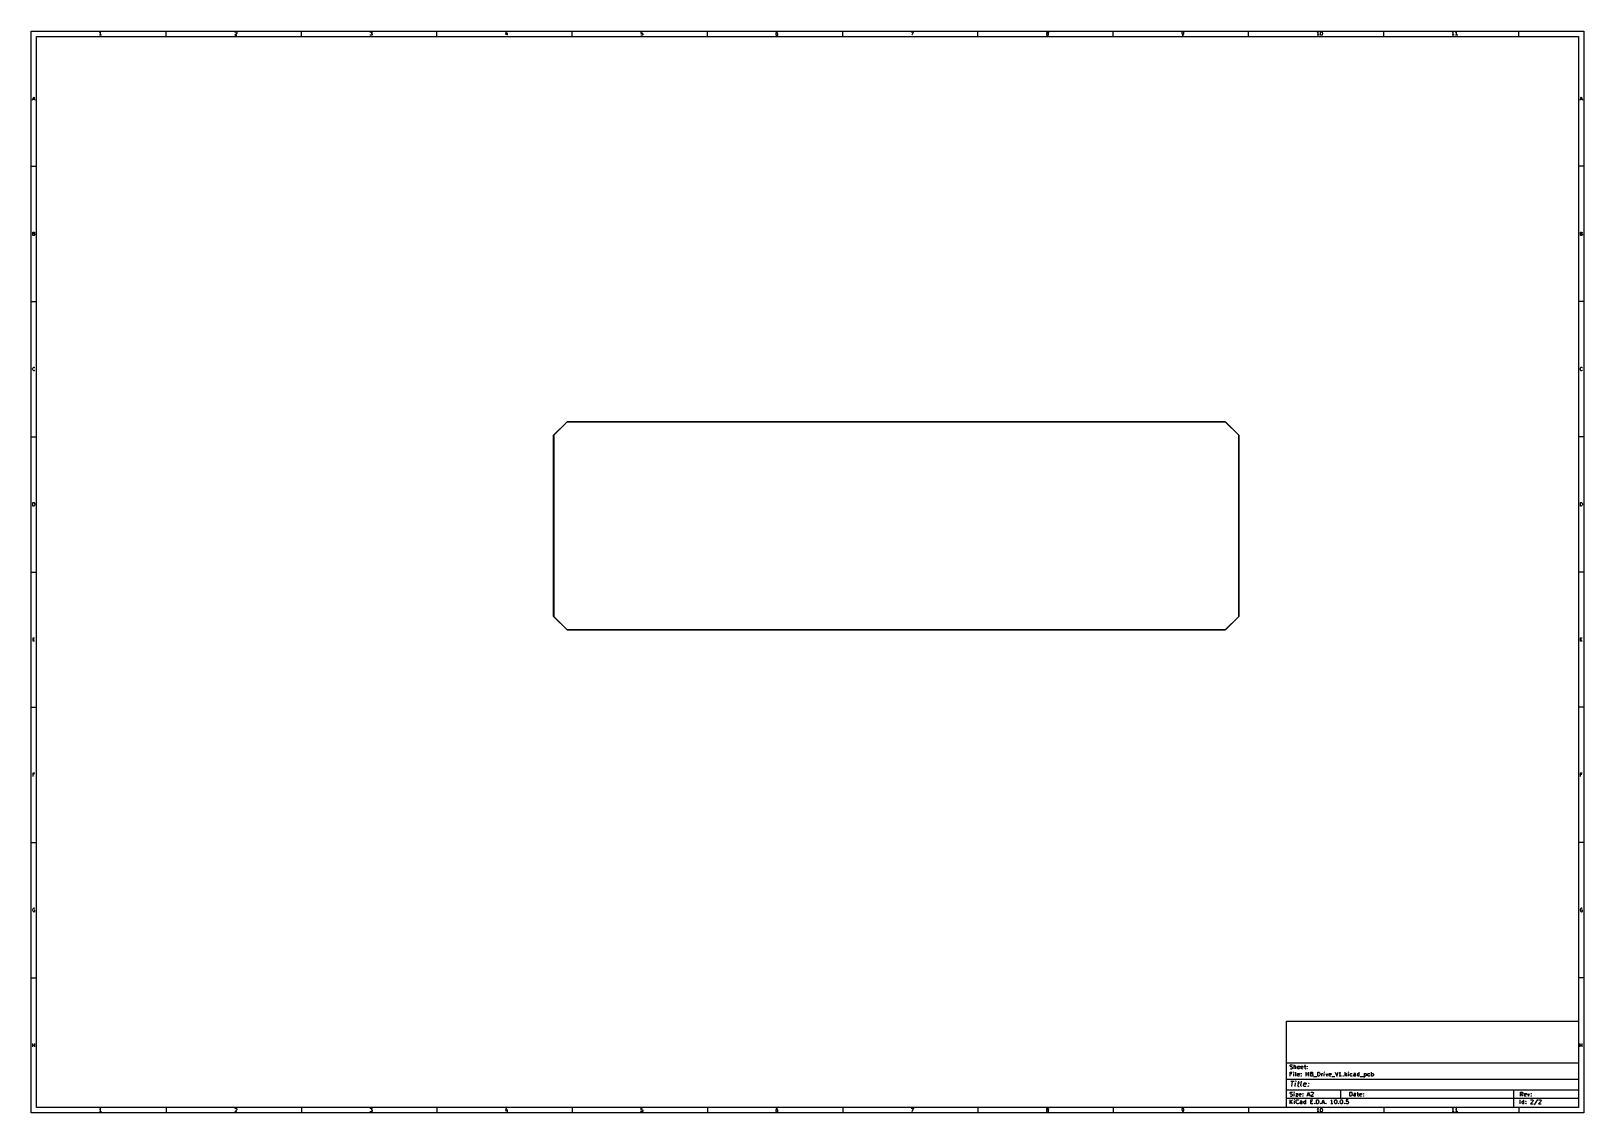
# Model space of a CAD drawing. Header units: inches. Extents: x 0.4 to 23, y -16.1 to -0.4.
import ezdxf

# ---------------------------------------------------------------- set-up
doc = ezdxf.new("R2010")
doc.units = ezdxf.units.IN
doc.header["$MEASUREMENT"] = 0
doc.layers.add('Edge.Cuts', color=254, linetype='CONTINUOUS', true_color=0xd0d2cd)

msp = doc.modelspace()

# ---------------------------------------------------------------- linework, layer by layer
at = {"layer": 'BLACK', "linetype": 'CONTINUOUS'}
for p, q in [((0.394, -0.394), (22.992, -0.394)), ((0.394, -16.141), (0.394, -0.394)), ((1.396, -0.417), (1.392, -0.42)), ((1.401, -0.413), (1.396, -0.417)), ((1.406, -0.405), (1.401, -0.413)), ((1.406, -0.456), (1.406, -0.405)), ((2.362, -0.472), (2.362, -0.394)), ((3.387, -0.427), (3.358, -0.456)), ((3.36, -0.41), (3.363, -0.408)), ((3.363, -0.408), (3.367, -0.405)), ((3.367, -0.405), (3.38, -0.405)), ((3.38, -0.405), (3.384, -0.408)), ((3.384, -0.408), (3.387, -0.41)), ((3.387, -0.41), (3.389, -0.415)), ((3.389, -0.42), (3.387, -0.427)), ((3.389, -0.415), (3.389, -0.42)), ((4.331, -0.472), (4.331, -0.394)), ((5.326, -0.405), (5.358, -0.405)), ((5.329, -0.454), (5.326, -0.452)), ((5.358, -0.405), (5.341, -0.425)), ((5.341, -0.425), (5.348, -0.425)), ((5.348, -0.425), (5.353, -0.427)), ((5.353, -0.427), (5.355, -0.43)), ((5.355, -0.452), (5.353, -0.454)), ((5.355, -0.43), (5.358, -0.435)), ((5.358, -0.447), (5.355, -0.452)), ((5.358, -0.435), (5.358, -0.447)), ((6.299, -0.472), (6.299, -0.394)), ((7.309, -0.403), (7.297, -0.439)), ((7.297, -0.439), (7.329, -0.439)), ((7.321, -0.422), (7.321, -0.456)), ((8.268, -0.472), (8.268, -0.394)), ((9.268, -0.405), (9.266, -0.43)), ((9.266, -0.43), (9.268, -0.427)), ((9.268, -0.454), (9.266, -0.452)), ((9.292, -0.405), (9.268, -0.405)), ((9.268, -0.427), (9.273, -0.425)), ((9.273, -0.425), (9.285, -0.425)), ((9.285, -0.425), (9.29, -0.427)), ((9.29, -0.427), (9.292, -0.43)), ((9.292, -0.452), (9.29, -0.454)), ((9.292, -0.43), (9.295, -0.435)), ((9.295, -0.447), (9.292, -0.452)), ((9.295, -0.435), (9.295, -0.447)), ((10.236, -0.472), (10.236, -0.394)), ((11.237, -0.417), (11.234, -0.427)), ((11.234, -0.427), (11.234, -0.447)), ((11.237, -0.43), (11.234, -0.435)), ((11.234, -0.447), (11.237, -0.452)), ((11.241, -0.41), (11.237, -0.417)), ((11.239, -0.427), (11.237, -0.43)), ((11.237, -0.452), (11.239, -0.454)), ((11.244, -0.425), (11.239, -0.427)), ((11.244, -0.408), (11.241, -0.41)), ((11.249, -0.405), (11.244, -0.408)), ((11.254, -0.425), (11.244, -0.425)), ((11.258, -0.405), (11.249, -0.405)), ((11.258, -0.427), (11.254, -0.425)), ((11.261, -0.43), (11.258, -0.427)), ((11.258, -0.454), (11.261, -0.452)), ((11.263, -0.435), (11.261, -0.43)), ((11.261, -0.452), (11.263, -0.447)), ((11.263, -0.447), (11.263, -0.435)), ((12.205, -0.472), (12.205, -0.394)), ((13.2, -0.405), (13.234, -0.405)), ((13.234, -0.405), (13.212, -0.456)), ((14.173, -0.472), (14.173, -0.394)), ((15.171, -0.415), (15.174, -0.41)), ((15.171, -0.417), (15.171, -0.415)), ((15.174, -0.422), (15.171, -0.417)), ((15.174, -0.432), (15.171, -0.437)), ((15.171, -0.437), (15.171, -0.447)), ((15.171, -0.447), (15.174, -0.452)), ((15.174, -0.41), (15.176, -0.408)), ((15.176, -0.425), (15.174, -0.422)), ((15.176, -0.43), (15.174, -0.432)), ((15.174, -0.452), (15.176, -0.454)), ((15.176, -0.408), (15.181, -0.405)), ((15.181, -0.427), (15.176, -0.425)), ((15.181, -0.427), (15.176, -0.43)), ((15.181, -0.405), (15.191, -0.405)), ((15.191, -0.427), (15.181, -0.427)), ((15.191, -0.405), (15.195, -0.408)), ((15.195, -0.425), (15.191, -0.427)), ((15.195, -0.43), (15.191, -0.427)), ((15.195, -0.408), (15.198, -0.41)), ((15.198, -0.422), (15.195, -0.425)), ((15.198, -0.432), (15.195, -0.43)), ((15.195, -0.454), (15.198, -0.452)), ((15.198, -0.41), (15.2, -0.415)), ((15.2, -0.417), (15.198, -0.422)), ((15.2, -0.437), (15.198, -0.432)), ((15.198, -0.452), (15.2, -0.447)), ((15.2, -0.415), (15.2, -0.417)), ((15.2, -0.447), (15.2, -0.437)), ((16.142, -0.472), (16.142, -0.394)), ((17.142, -0.41), (17.14, -0.415)), ((17.14, -0.415), (17.14, -0.427)), ((17.14, -0.427), (17.142, -0.432)), ((17.144, -0.408), (17.142, -0.41)), ((17.142, -0.432), (17.144, -0.435)), ((17.149, -0.405), (17.144, -0.408)), ((17.144, -0.435), (17.149, -0.437)), ((17.159, -0.405), (17.149, -0.405)), ((17.149, -0.437), (17.159, -0.437)), ((17.164, -0.408), (17.159, -0.405)), ((17.159, -0.437), (17.164, -0.435)), ((17.159, -0.454), (17.162, -0.452)), ((17.162, -0.452), (17.166, -0.444)), ((17.166, -0.41), (17.164, -0.408)), ((17.164, -0.435), (17.166, -0.432)), ((17.169, -0.415), (17.166, -0.41)), ((17.166, -0.432), (17.169, -0.427)), ((17.166, -0.444), (17.169, -0.435)), ((17.169, -0.435), (17.169, -0.415)), ((18.11, -0.472), (18.11, -0.394)), ((19.113, -0.417), (19.108, -0.42)), ((19.118, -0.413), (19.113, -0.417)), ((19.123, -0.405), (19.118, -0.413)), ((19.123, -0.456), (19.123, -0.405)), ((19.157, -0.425), (19.159, -0.415)), ((19.157, -0.437), (19.157, -0.425)), ((19.159, -0.447), (19.157, -0.437)), ((19.159, -0.415), (19.162, -0.41)), ((19.162, -0.452), (19.159, -0.447)), ((19.162, -0.41), (19.164, -0.408)), ((19.164, -0.454), (19.162, -0.452)), ((19.164, -0.408), (19.169, -0.405)), ((19.169, -0.405), (19.174, -0.405)), ((19.174, -0.405), (19.179, -0.408)), ((19.179, -0.408), (19.181, -0.41)), ((19.181, -0.452), (19.179, -0.454)), ((19.181, -0.41), (19.184, -0.415)), ((19.184, -0.447), (19.181, -0.452)), ((19.184, -0.415), (19.186, -0.425)), ((19.186, -0.437), (19.184, -0.447)), ((19.186, -0.425), (19.186, -0.437)), ((20.079, -0.472), (20.079, -0.394)), ((21.082, -0.417), (21.077, -0.42)), ((21.086, -0.413), (21.082, -0.417)), ((21.091, -0.405), (21.086, -0.413)), ((21.091, -0.456), (21.091, -0.405)), ((21.13, -0.417), (21.125, -0.42)), ((21.135, -0.413), (21.13, -0.417)), ((21.14, -0.405), (21.135, -0.413)), ((21.14, -0.456), (21.14, -0.405)), ((22.047, -0.472), (22.047, -0.394)), ((22.992, -0.394), (22.992, -16.141)), ((0.472, -0.472), (22.914, -0.472)), ((0.472, -16.063), (0.472, -0.472)), ((1.421, -0.456), (1.392, -0.456)), ((3.358, -0.456), (3.389, -0.456)), ((5.333, -0.456), (5.329, -0.454)), ((5.348, -0.456), (5.333, -0.456)), ((5.353, -0.454), (5.348, -0.456)), ((9.273, -0.456), (9.268, -0.454)), ((9.285, -0.456), (9.273, -0.456)), ((9.29, -0.454), (9.285, -0.456)), ((11.239, -0.454), (11.244, -0.456)), ((11.244, -0.456), (11.254, -0.456)), ((11.254, -0.456), (11.258, -0.454)), ((15.176, -0.454), (15.181, -0.456)), ((15.181, -0.456), (15.191, -0.456)), ((15.191, -0.456), (15.195, -0.454)), ((17.144, -0.456), (17.154, -0.456)), ((17.154, -0.456), (17.159, -0.454)), ((19.137, -0.456), (19.108, -0.456)), ((19.169, -0.456), (19.164, -0.454)), ((19.174, -0.456), (19.169, -0.456)), ((19.179, -0.454), (19.174, -0.456)), ((21.106, -0.456), (21.077, -0.456)), ((21.155, -0.456), (21.125, -0.456)), ((22.914, -0.472), (22.914, -16.063)), ((0.416, -1.401), (0.433, -1.35)), ((0.433, -1.35), (0.45, -1.401)), ((22.936, -1.401), (22.953, -1.35)), ((22.953, -1.35), (22.97, -1.401)), ((0.421, -1.387), (0.445, -1.387)), ((22.941, -1.387), (22.965, -1.387)), ((0.394, -2.362), (0.472, -2.362)), ((22.992, -2.362), (22.914, -2.362)), ((0.42, -3.37), (0.42, -3.319)), ((0.42, -3.319), (0.437, -3.319)), ((0.437, -3.343), (0.42, -3.343)), ((0.439, -3.37), (0.42, -3.37)), ((0.437, -3.319), (0.442, -3.321)), ((0.442, -3.341), (0.437, -3.343)), ((0.437, -3.343), (0.444, -3.345)), ((0.444, -3.367), (0.439, -3.37)), ((0.442, -3.321), (0.444, -3.324)), ((0.444, -3.338), (0.442, -3.341)), ((0.444, -3.324), (0.446, -3.328)), ((0.446, -3.333), (0.444, -3.338)), ((0.444, -3.345), (0.446, -3.348)), ((0.446, -3.365), (0.444, -3.367)), ((0.446, -3.328), (0.446, -3.333)), ((0.446, -3.348), (0.449, -3.353)), ((0.449, -3.36), (0.446, -3.365)), ((0.449, -3.353), (0.449, -3.36)), ((22.94, -3.37), (22.94, -3.319)), ((22.94, -3.319), (22.957, -3.319)), ((22.957, -3.343), (22.94, -3.343)), ((22.959, -3.37), (22.94, -3.37)), ((22.957, -3.319), (22.961, -3.321)), ((22.961, -3.341), (22.957, -3.343)), ((22.957, -3.343), (22.964, -3.345)), ((22.964, -3.367), (22.959, -3.37)), ((22.961, -3.321), (22.964, -3.324)), ((22.964, -3.338), (22.961, -3.341)), ((22.964, -3.324), (22.966, -3.328)), ((22.966, -3.333), (22.964, -3.338)), ((22.964, -3.345), (22.966, -3.348)), ((22.966, -3.365), (22.964, -3.367)), ((22.966, -3.328), (22.966, -3.333)), ((22.966, -3.348), (22.969, -3.353)), ((22.969, -3.36), (22.966, -3.365)), ((22.969, -3.353), (22.969, -3.36)), ((0.394, -4.331), (0.472, -4.331)), ((22.992, -4.331), (22.914, -4.331)), ((0.417, -5.309), (0.42, -5.299)), ((0.417, -5.316), (0.417, -5.309)), ((0.42, -5.326), (0.417, -5.316)), ((0.42, -5.299), (0.422, -5.294)), ((0.422, -5.331), (0.42, -5.326)), ((0.422, -5.294), (0.427, -5.29)), ((0.427, -5.336), (0.422, -5.331)), ((0.427, -5.29), (0.434, -5.287)), ((0.434, -5.338), (0.427, -5.336)), ((0.434, -5.287), (0.439, -5.287)), ((0.439, -5.338), (0.434, -5.338)), ((0.439, -5.287), (0.446, -5.29)), ((0.446, -5.336), (0.439, -5.338)), ((0.446, -5.29), (0.449, -5.292)), ((0.449, -5.333), (0.446, -5.336)), ((22.937, -5.309), (22.94, -5.299)), ((22.937, -5.316), (22.937, -5.309)), ((22.94, -5.326), (22.937, -5.316)), ((22.94, -5.299), (22.942, -5.294)), ((22.942, -5.331), (22.94, -5.326)), ((22.942, -5.294), (22.947, -5.29)), ((22.947, -5.336), (22.942, -5.331)), ((22.947, -5.29), (22.954, -5.287)), ((22.954, -5.338), (22.947, -5.336)), ((22.954, -5.287), (22.959, -5.287)), ((22.959, -5.338), (22.954, -5.338)), ((22.959, -5.287), (22.966, -5.29)), ((22.966, -5.336), (22.959, -5.338)), ((22.966, -5.29), (22.969, -5.292)), ((22.969, -5.333), (22.966, -5.336)), ((0.394, -6.299), (0.472, -6.299)), ((22.992, -6.299), (22.914, -6.299)), ((0.42, -7.307), (0.42, -7.256)), ((0.42, -7.256), (0.432, -7.256)), ((0.432, -7.307), (0.42, -7.307)), ((0.432, -7.256), (0.439, -7.258)), ((0.439, -7.304), (0.432, -7.307)), ((0.439, -7.258), (0.444, -7.263)), ((0.444, -7.3), (0.439, -7.304)), ((0.444, -7.263), (0.446, -7.268)), ((0.446, -7.295), (0.444, -7.3)), ((0.446, -7.268), (0.449, -7.278)), ((0.449, -7.285), (0.446, -7.295)), ((0.449, -7.278), (0.449, -7.285)), ((22.94, -7.307), (22.94, -7.256)), ((22.94, -7.256), (22.952, -7.256)), ((22.952, -7.307), (22.94, -7.307)), ((22.952, -7.256), (22.959, -7.258)), ((22.959, -7.304), (22.952, -7.307)), ((22.959, -7.258), (22.964, -7.263)), ((22.964, -7.3), (22.959, -7.304)), ((22.964, -7.263), (22.966, -7.268)), ((22.966, -7.295), (22.964, -7.3)), ((22.966, -7.268), (22.969, -7.278)), ((22.969, -7.285), (22.966, -7.295)), ((22.969, -7.278), (22.969, -7.285)), ((0.394, -8.268), (0.472, -8.268)), ((22.992, -8.268), (22.914, -8.268)), ((0.422, -9.275), (0.422, -9.224)), ((0.422, -9.224), (0.446, -9.224)), ((0.422, -9.249), (0.439, -9.249)), ((22.942, -9.275), (22.942, -9.224)), ((22.942, -9.224), (22.966, -9.224)), ((22.942, -9.249), (22.959, -9.249)), ((0.446, -9.275), (0.422, -9.275)), ((22.966, -9.275), (22.942, -9.275)), ((0.394, -10.236), (0.472, -10.236)), ((22.992, -10.236), (22.914, -10.236)), ((0.423, -11.244), (0.423, -11.193)), ((0.423, -11.193), (0.448, -11.193)), ((0.44, -11.217), (0.423, -11.217)), ((22.943, -11.244), (22.943, -11.193)), ((22.943, -11.193), (22.968, -11.193)), ((22.96, -11.217), (22.943, -11.217)), ((0.394, -12.205), (0.472, -12.205)), ((22.992, -12.205), (22.914, -12.205)), ((0.42, -13.173), (0.417, -13.183)), ((0.417, -13.183), (0.417, -13.19)), ((0.417, -13.19), (0.42, -13.2)), ((0.422, -13.168), (0.42, -13.173)), ((0.42, -13.2), (0.422, -13.205)), ((0.427, -13.164), (0.422, -13.168)), ((0.422, -13.205), (0.427, -13.21)), ((0.434, -13.161), (0.427, -13.164)), ((0.427, -13.21), (0.434, -13.212)), ((0.442, -13.161), (0.434, -13.161)), ((0.434, -13.212), (0.439, -13.212)), ((0.449, -13.19), (0.439, -13.19)), ((0.439, -13.212), (0.446, -13.21)), ((0.446, -13.164), (0.442, -13.161)), ((0.446, -13.21), (0.449, -13.207)), ((0.449, -13.207), (0.449, -13.19)), ((22.94, -13.173), (22.937, -13.183)), ((22.937, -13.183), (22.937, -13.19)), ((22.937, -13.19), (22.94, -13.2)), ((22.942, -13.168), (22.94, -13.173)), ((22.94, -13.2), (22.942, -13.205)), ((22.947, -13.164), (22.942, -13.168)), ((22.942, -13.205), (22.947, -13.21)), ((22.954, -13.161), (22.947, -13.164)), ((22.947, -13.21), (22.954, -13.212)), ((22.961, -13.161), (22.954, -13.161)), ((22.954, -13.212), (22.959, -13.212)), ((22.969, -13.19), (22.959, -13.19)), ((22.959, -13.212), (22.966, -13.21)), ((22.966, -13.164), (22.961, -13.161)), ((22.966, -13.21), (22.969, -13.207)), ((22.969, -13.207), (22.969, -13.19)), ((0.394, -14.173), (0.472, -14.173)), ((22.992, -14.173), (22.914, -14.173)), ((18.662, -14.803), (22.914, -14.803)), ((18.662, -16.063), (18.662, -14.803)), ((22.914, -14.803), (22.914, -16.063)), ((0.418, -15.181), (0.418, -15.13)), ((0.448, -15.181), (0.448, -15.13)), ((22.938, -15.181), (22.938, -15.13)), ((22.968, -15.181), (22.968, -15.13)), ((0.418, -15.154), (0.448, -15.154)), ((22.938, -15.154), (22.968, -15.154)), ((18.662, -15.413), (22.914, -15.413)), ((18.716, -15.451), (18.719, -15.446)), ((18.716, -15.457), (18.716, -15.451)), ((18.719, -15.462), (18.716, -15.457)), ((18.716, -15.496), (18.725, -15.499)), ((18.719, -15.446), (18.722, -15.443)), ((18.722, -15.465), (18.719, -15.462)), ((18.719, -15.605), (18.719, -15.546)), ((18.719, -15.546), (18.747, -15.546)), ((18.739, -15.574), (18.719, -15.574)), ((18.722, -15.443), (18.727, -15.44)), ((18.727, -15.468), (18.722, -15.465)), ((18.725, -15.499), (18.739, -15.499)), ((18.727, -15.44), (18.741, -15.44)), ((18.739, -15.471), (18.727, -15.468)), ((18.744, -15.474), (18.739, -15.471)), ((18.739, -15.499), (18.744, -15.496)), ((18.741, -15.44), (18.75, -15.443)), ((18.747, -15.477), (18.744, -15.474)), ((18.744, -15.496), (18.747, -15.493)), ((18.75, -15.482), (18.747, -15.477)), ((18.747, -15.493), (18.75, -15.488)), ((18.75, -15.488), (18.75, -15.482)), ((18.77, -15.546), (18.767, -15.549)), ((18.767, -15.549), (18.77, -15.552)), ((18.772, -15.549), (18.77, -15.546)), ((18.77, -15.546), (18.77, -15.552)), ((18.77, -15.552), (18.772, -15.549)), ((18.77, -15.605), (18.77, -15.566)), ((18.775, -15.499), (18.775, -15.44)), ((18.778, -15.462), (18.775, -15.465)), ((18.784, -15.46), (18.778, -15.462)), ((18.792, -15.46), (18.784, -15.46)), ((18.798, -15.462), (18.792, -15.46)), ((18.8, -15.468), (18.798, -15.462)), ((18.798, -15.597), (18.798, -15.546)), ((18.8, -15.499), (18.8, -15.468)), ((18.826, -15.468), (18.829, -15.462)), ((18.826, -15.491), (18.826, -15.468)), ((18.854, -15.474), (18.826, -15.479)), ((18.829, -15.496), (18.826, -15.491)), ((18.826, -15.574), (18.829, -15.569)), ((18.826, -15.597), (18.826, -15.574)), ((18.854, -15.58), (18.826, -15.586)), ((18.829, -15.462), (18.834, -15.46)), ((18.834, -15.499), (18.829, -15.496)), ((18.829, -15.569), (18.834, -15.566)), ((18.834, -15.46), (18.845, -15.46)), ((18.845, -15.499), (18.834, -15.499)), ((18.834, -15.566), (18.845, -15.566)), ((18.845, -15.46), (18.851, -15.462)), ((18.851, -15.496), (18.845, -15.499)), ((18.845, -15.566), (18.851, -15.569)), ((18.851, -15.462), (18.854, -15.468)), ((18.851, -15.569), (18.854, -15.574)), ((18.854, -15.468), (18.854, -15.474)), ((18.854, -15.574), (18.854, -15.58)), ((18.876, -15.468), (18.879, -15.462)), ((18.876, -15.491), (18.876, -15.468)), ((18.905, -15.474), (18.876, -15.479)), ((18.879, -15.496), (18.876, -15.491)), ((18.876, -15.572), (18.879, -15.569)), ((18.879, -15.574), (18.876, -15.572)), ((18.879, -15.462), (18.885, -15.46)), ((18.885, -15.499), (18.879, -15.496)), ((18.879, -15.569), (18.882, -15.572)), ((18.879, -15.569), (18.879, -15.574)), ((18.882, -15.572), (18.879, -15.574)), ((18.885, -15.46), (18.896, -15.46)), ((18.896, -15.499), (18.885, -15.499)), ((18.896, -15.46), (18.902, -15.462)), ((18.902, -15.496), (18.896, -15.499)), ((18.902, -15.462), (18.905, -15.468)), ((18.905, -15.468), (18.905, -15.474)), ((18.921, -15.46), (18.944, -15.46)), ((18.93, -15.44), (18.93, -15.491)), ((18.93, -15.491), (18.933, -15.496)), ((18.933, -15.496), (18.938, -15.499)), ((18.938, -15.499), (18.944, -15.499)), ((18.952, -15.605), (18.952, -15.546)), ((18.952, -15.574), (18.986, -15.574)), ((18.961, -15.465), (18.964, -15.462)), ((18.964, -15.468), (18.961, -15.465)), ((18.961, -15.496), (18.964, -15.493)), ((18.964, -15.499), (18.961, -15.496)), ((18.964, -15.462), (18.966, -15.465)), ((18.964, -15.462), (18.964, -15.468)), ((18.966, -15.465), (18.964, -15.468)), ((18.964, -15.493), (18.966, -15.496)), ((18.964, -15.493), (18.964, -15.499)), ((18.966, -15.496), (18.964, -15.499)), ((18.986, -15.605), (18.986, -15.546)), ((19.014, -15.605), (19.014, -15.546)), ((19.014, -15.546), (19.034, -15.546)), ((19.034, -15.574), (19.014, -15.574)), ((19.034, -15.546), (19.039, -15.549)), ((19.039, -15.572), (19.034, -15.574)), ((19.034, -15.574), (19.042, -15.577)), ((19.039, -15.549), (19.042, -15.552)), ((19.042, -15.569), (19.039, -15.572)), ((19.042, -15.552), (19.045, -15.558)), ((19.045, -15.563), (19.042, -15.569)), ((19.042, -15.577), (19.045, -15.58)), ((19.045, -15.558), (19.045, -15.563)), ((19.045, -15.58), (19.048, -15.586)), ((19.048, -15.586), (19.048, -15.594)), ((19.118, -15.605), (19.118, -15.546)), ((19.118, -15.546), (19.132, -15.546)), ((19.132, -15.546), (19.141, -15.549)), ((19.141, -15.549), (19.146, -15.555)), ((19.146, -15.555), (19.149, -15.56)), ((19.149, -15.591), (19.146, -15.597)), ((19.149, -15.56), (19.152, -15.572)), ((19.152, -15.58), (19.149, -15.591)), ((19.152, -15.572), (19.152, -15.58)), ((19.177, -15.605), (19.177, -15.566)), ((19.177, -15.577), (19.18, -15.572)), ((19.18, -15.572), (19.183, -15.569)), ((19.183, -15.569), (19.189, -15.566)), ((19.189, -15.566), (19.194, -15.566)), ((19.214, -15.546), (19.211, -15.549)), ((19.211, -15.549), (19.214, -15.552)), ((19.217, -15.549), (19.214, -15.546)), ((19.214, -15.546), (19.214, -15.552)), ((19.214, -15.552), (19.217, -15.549)), ((19.214, -15.605), (19.214, -15.566)), ((19.236, -15.566), (19.25, -15.605)), ((19.25, -15.605), (19.264, -15.566)), ((19.284, -15.574), (19.287, -15.569)), ((19.284, -15.597), (19.284, -15.574)), ((19.312, -15.58), (19.284, -15.586)), ((19.287, -15.569), (19.293, -15.566)), ((19.293, -15.566), (19.304, -15.566)), ((19.304, -15.566), (19.309, -15.569)), ((19.309, -15.569), (19.312, -15.574)), ((19.312, -15.574), (19.312, -15.58)), ((19.374, -15.546), (19.394, -15.605)), ((19.394, -15.605), (19.414, -15.546)), ((19.436, -15.56), (19.43, -15.563)), ((19.442, -15.555), (19.436, -15.56)), ((19.447, -15.546), (19.442, -15.555)), ((19.447, -15.605), (19.447, -15.546)), ((19.518, -15.605), (19.518, -15.546)), ((19.54, -15.566), (19.518, -15.588)), ((19.523, -15.583), (19.54, -15.605)), ((19.565, -15.546), (19.563, -15.549)), ((19.563, -15.549), (19.565, -15.552)), ((19.568, -15.549), (19.565, -15.546)), ((19.565, -15.546), (19.565, -15.552)), ((19.565, -15.552), (19.568, -15.549)), ((19.565, -15.605), (19.565, -15.566)), ((19.591, -15.577), (19.593, -15.572)), ((19.591, -15.594), (19.591, -15.577)), ((19.593, -15.572), (19.596, -15.569)), ((19.596, -15.569), (19.602, -15.566)), ((19.602, -15.566), (19.613, -15.566)), ((19.613, -15.566), (19.619, -15.569)), ((19.641, -15.591), (19.644, -15.586)), ((19.641, -15.597), (19.641, -15.591)), ((19.65, -15.566), (19.644, -15.569)), ((19.644, -15.586), (19.65, -15.583)), ((19.661, -15.566), (19.65, -15.566)), ((19.65, -15.583), (19.664, -15.583)), ((19.667, -15.569), (19.661, -15.566)), ((19.664, -15.583), (19.669, -15.58)), ((19.669, -15.574), (19.667, -15.569)), ((19.669, -15.605), (19.669, -15.574)), ((19.695, -15.577), (19.698, -15.572)), ((19.695, -15.594), (19.695, -15.577)), ((19.698, -15.572), (19.7, -15.569)), ((19.7, -15.569), (19.706, -15.566)), ((19.706, -15.566), (19.717, -15.566)), ((19.717, -15.566), (19.723, -15.569)), ((19.723, -15.605), (19.723, -15.546)), ((19.796, -15.566), (19.796, -15.625)), ((19.796, -15.569), (19.802, -15.566)), ((19.802, -15.566), (19.813, -15.566)), ((19.813, -15.566), (19.818, -15.569)), ((19.818, -15.569), (19.821, -15.572)), ((19.821, -15.572), (19.824, -15.577)), ((19.824, -15.577), (19.824, -15.594)), ((19.847, -15.577), (19.849, -15.572)), ((19.847, -15.594), (19.847, -15.577)), ((19.849, -15.572), (19.852, -15.569)), ((19.852, -15.569), (19.858, -15.566)), ((19.858, -15.566), (19.869, -15.566)), ((19.869, -15.566), (19.875, -15.569)), ((19.9, -15.605), (19.9, -15.546)), ((19.9, -15.569), (19.906, -15.566)), ((19.906, -15.566), (19.917, -15.566)), ((19.917, -15.566), (19.923, -15.569)), ((19.923, -15.569), (19.925, -15.572)), ((19.925, -15.572), (19.928, -15.577)), ((19.928, -15.577), (19.928, -15.594)), ((18.662, -15.649), (22.914, -15.649)), ((18.662, -15.807), (22.914, -15.807)), ((18.728, -15.677), (18.773, -15.677)), ((18.741, -15.756), (18.751, -15.677)), ((18.79, -15.756), (18.796, -15.703)), ((18.799, -15.677), (18.795, -15.681)), ((18.795, -15.681), (18.798, -15.684)), ((18.8, -15.603), (18.798, -15.597)), ((18.799, -15.677), (18.798, -15.684)), ((18.798, -15.684), (18.803, -15.681)), ((18.803, -15.681), (18.799, -15.677)), ((18.806, -15.605), (18.8, -15.603)), ((18.822, -15.703), (18.852, -15.703)), ((18.829, -15.603), (18.826, -15.597)), ((18.837, -15.677), (18.828, -15.744)), ((18.828, -15.744), (18.831, -15.752)), ((18.834, -15.605), (18.829, -15.603)), ((18.831, -15.752), (18.838, -15.756)), ((18.845, -15.605), (18.834, -15.605)), ((18.838, -15.756), (18.846, -15.756)), ((18.851, -15.603), (18.845, -15.605)), ((18.873, -15.744), (18.882, -15.677)), ((18.876, -15.752), (18.873, -15.744)), ((18.876, -15.603), (18.879, -15.6)), ((18.879, -15.605), (18.876, -15.603)), ((18.883, -15.756), (18.876, -15.752)), ((18.879, -15.6), (18.882, -15.603)), ((18.879, -15.6), (18.879, -15.605)), ((18.882, -15.603), (18.879, -15.605)), ((18.911, -15.744), (18.915, -15.714)), ((18.914, -15.752), (18.911, -15.744)), ((18.951, -15.722), (18.913, -15.729)), ((18.921, -15.756), (18.914, -15.752)), ((18.915, -15.714), (18.919, -15.707)), ((18.919, -15.707), (18.927, -15.703)), ((18.936, -15.756), (18.921, -15.756)), ((18.927, -15.703), (18.942, -15.703)), ((18.944, -15.752), (18.936, -15.756)), ((18.942, -15.703), (18.949, -15.707)), ((18.949, -15.707), (18.952, -15.714)), ((18.952, -15.714), (18.951, -15.722)), ((18.978, -15.752), (18.982, -15.748)), ((18.981, -15.756), (18.978, -15.752)), ((18.982, -15.748), (18.981, -15.756)), ((18.985, -15.752), (18.981, -15.756)), ((18.982, -15.748), (18.985, -15.752)), ((18.983, -15.711), (18.987, -15.707)), ((18.986, -15.714), (18.983, -15.711)), ((18.987, -15.707), (18.986, -15.714)), ((18.99, -15.711), (18.986, -15.714)), ((18.987, -15.707), (18.99, -15.711)), ((19.037, -15.605), (19.014, -15.605)), ((19.042, -15.603), (19.037, -15.605)), ((19.045, -15.6), (19.042, -15.603)), ((19.048, -15.594), (19.045, -15.6)), ((19.059, -15.611), (19.104, -15.611)), ((19.132, -15.605), (19.118, -15.605)), ((19.141, -15.603), (19.132, -15.605)), ((19.146, -15.597), (19.141, -15.603)), ((19.287, -15.603), (19.284, -15.597)), ((19.293, -15.605), (19.287, -15.603)), ((19.304, -15.605), (19.293, -15.605)), ((19.309, -15.603), (19.304, -15.605)), ((19.324, -15.611), (19.369, -15.611)), ((19.464, -15.605), (19.43, -15.605)), ((19.449, -15.807), (19.449, -15.925)), ((19.487, -15.603), (19.489, -15.6)), ((19.489, -15.605), (19.487, -15.603)), ((19.489, -15.6), (19.492, -15.603)), ((19.489, -15.6), (19.489, -15.605)), ((19.492, -15.603), (19.489, -15.605)), ((19.593, -15.6), (19.591, -15.594)), ((19.596, -15.603), (19.593, -15.6)), ((19.602, -15.605), (19.596, -15.603)), ((19.613, -15.605), (19.602, -15.605)), ((19.619, -15.603), (19.613, -15.605)), ((19.644, -15.603), (19.641, -15.597)), ((19.65, -15.605), (19.644, -15.603)), ((19.664, -15.605), (19.65, -15.605)), ((19.669, -15.603), (19.664, -15.605)), ((19.698, -15.6), (19.695, -15.594)), ((19.7, -15.603), (19.698, -15.6)), ((19.706, -15.605), (19.7, -15.603)), ((19.717, -15.605), (19.706, -15.605)), ((19.723, -15.603), (19.717, -15.605)), ((19.737, -15.611), (19.782, -15.611)), ((19.802, -15.605), (19.796, -15.603)), ((19.813, -15.605), (19.802, -15.605)), ((19.818, -15.603), (19.813, -15.605)), ((19.821, -15.6), (19.818, -15.603)), ((19.824, -15.594), (19.821, -15.6)), ((19.849, -15.6), (19.847, -15.594)), ((19.852, -15.603), (19.849, -15.6)), ((19.858, -15.605), (19.852, -15.603)), ((19.869, -15.605), (19.858, -15.605)), ((19.875, -15.603), (19.869, -15.605)), ((19.906, -15.605), (19.9, -15.603)), ((19.917, -15.605), (19.906, -15.605)), ((19.923, -15.603), (19.917, -15.605)), ((19.925, -15.6), (19.923, -15.603)), ((19.928, -15.594), (19.925, -15.6)), ((21.969, -15.807), (21.969, -16.063)), ((18.662, -15.925), (22.914, -15.925)), ((18.716, -15.849), (18.719, -15.843)), ((18.716, -15.854), (18.716, -15.849)), ((18.719, -15.86), (18.716, -15.854)), ((18.716, -15.894), (18.725, -15.897)), ((18.719, -15.843), (18.722, -15.84)), ((18.722, -15.863), (18.719, -15.86)), ((18.719, -16.007), (18.719, -15.948)), ((18.753, -15.948), (18.719, -15.982)), ((18.722, -15.84), (18.727, -15.838)), ((18.727, -15.866), (18.722, -15.863)), ((18.725, -15.897), (18.739, -15.897)), ((18.727, -15.838), (18.741, -15.838)), ((18.739, -15.869), (18.727, -15.866)), ((18.753, -16.007), (18.727, -15.973)), ((18.744, -15.871), (18.739, -15.869)), ((18.739, -15.897), (18.744, -15.894)), ((18.741, -15.838), (18.75, -15.84)), ((18.747, -15.874), (18.744, -15.871)), ((18.744, -15.894), (18.747, -15.891)), ((18.75, -15.88), (18.747, -15.874)), ((18.747, -15.891), (18.75, -15.885)), ((18.75, -15.885), (18.75, -15.88)), ((18.775, -15.838), (18.772, -15.84)), ((18.772, -15.84), (18.775, -15.843)), ((18.778, -15.84), (18.775, -15.838)), ((18.775, -15.838), (18.775, -15.843)), ((18.775, -15.843), (18.778, -15.84)), ((18.775, -15.897), (18.775, -15.857)), ((18.778, -15.948), (18.775, -15.951)), ((18.775, -15.951), (18.778, -15.953)), ((18.781, -15.951), (18.778, -15.948)), ((18.778, -15.948), (18.778, -15.953)), ((18.778, -15.953), (18.781, -15.951)), ((18.778, -16.007), (18.778, -15.968)), ((18.798, -15.857), (18.829, -15.857)), ((18.829, -15.857), (18.798, -15.897)), ((18.798, -15.897), (18.829, -15.897)), ((18.803, -15.973), (18.806, -15.962)), ((18.803, -15.982), (18.803, -15.973)), ((18.806, -15.993), (18.803, -15.982)), ((18.806, -15.962), (18.809, -15.956)), ((18.809, -15.998), (18.806, -15.993)), ((18.809, -15.956), (18.815, -15.951)), ((18.815, -16.004), (18.809, -15.998)), ((18.815, -15.951), (18.823, -15.948)), ((18.823, -16.007), (18.815, -16.004)), ((18.823, -15.948), (18.829, -15.948)), ((18.829, -16.007), (18.823, -16.007)), ((18.829, -15.948), (18.837, -15.951)), ((18.837, -16.004), (18.829, -16.007)), ((18.837, -15.951), (18.84, -15.953)), ((18.84, -16.001), (18.837, -16.004)), ((18.848, -15.866), (18.851, -15.86)), ((18.848, -15.888), (18.848, -15.866)), ((18.876, -15.871), (18.848, -15.877)), ((18.851, -15.894), (18.848, -15.888)), ((18.851, -15.86), (18.857, -15.857)), ((18.857, -15.897), (18.851, -15.894)), ((18.857, -15.857), (18.868, -15.857)), ((18.868, -15.897), (18.857, -15.897)), ((18.862, -15.993), (18.865, -15.987)), ((18.862, -15.998), (18.862, -15.993)), ((18.865, -16.004), (18.862, -15.998)), ((18.871, -15.968), (18.865, -15.97)), ((18.865, -15.987), (18.871, -15.984)), ((18.871, -16.007), (18.865, -16.004)), ((18.868, -15.857), (18.874, -15.86)), ((18.874, -15.894), (18.868, -15.897)), ((18.882, -15.968), (18.871, -15.968)), ((18.871, -15.984), (18.885, -15.984)), ((18.885, -16.007), (18.871, -16.007)), ((18.874, -15.86), (18.876, -15.866)), ((18.876, -15.866), (18.876, -15.871)), ((18.888, -15.97), (18.882, -15.968)), ((18.885, -15.984), (18.89, -15.982)), ((18.89, -16.004), (18.885, -16.007)), ((18.89, -15.976), (18.888, -15.97)), ((18.89, -16.007), (18.89, -15.976)), ((18.899, -15.863), (18.902, -15.86)), ((18.902, -15.866), (18.899, -15.863)), ((18.899, -15.894), (18.902, -15.891)), ((18.902, -15.897), (18.899, -15.894)), ((18.902, -15.86), (18.905, -15.863)), ((18.902, -15.86), (18.902, -15.866)), ((18.905, -15.863), (18.902, -15.866)), ((18.902, -15.891), (18.905, -15.894)), ((18.902, -15.891), (18.902, -15.897)), ((18.905, -15.894), (18.902, -15.897)), ((18.916, -15.979), (18.919, -15.973)), ((18.916, -15.996), (18.916, -15.979)), ((18.919, -16.001), (18.916, -15.996)), ((18.919, -15.973), (18.921, -15.97)), ((18.921, -16.004), (18.919, -16.001)), ((18.921, -15.97), (18.927, -15.968)), ((18.927, -16.007), (18.921, -16.004)), ((18.927, -15.968), (18.938, -15.968)), ((18.938, -16.007), (18.927, -16.007)), ((18.938, -15.968), (18.944, -15.97)), ((18.944, -16.004), (18.938, -16.007)), ((18.944, -16.007), (18.944, -15.948)), ((18.966, -15.897), (18.986, -15.838)), ((18.972, -15.88), (19, -15.88)), ((18.986, -15.838), (19.006, -15.897)), ((19.017, -16.007), (19.017, -15.948)), ((19.017, -15.948), (19.045, -15.948)), ((19.017, -15.976), (19.037, -15.976)), ((19.045, -16.007), (19.017, -16.007)), ((19.054, -15.863), (19.02, -15.897)), ((19.02, -15.897), (19.056, -15.897)), ((19.023, -15.843), (19.025, -15.84)), ((19.025, -15.84), (19.031, -15.838)), ((19.031, -15.838), (19.045, -15.838)), ((19.045, -15.838), (19.051, -15.84)), ((19.051, -15.84), (19.054, -15.843)), ((19.054, -15.843), (19.056, -15.849)), ((19.056, -15.854), (19.054, -15.863)), ((19.056, -15.849), (19.056, -15.854)), ((19.068, -16.004), (19.07, -16.001)), ((19.07, -16.007), (19.068, -16.004)), ((19.07, -16.001), (19.073, -16.004)), ((19.07, -16.001), (19.07, -16.007)), ((19.073, -16.004), (19.07, -16.007)), ((19.099, -16.007), (19.099, -15.948)), ((19.099, -15.948), (19.113, -15.948)), ((19.113, -16.007), (19.099, -16.007)), ((19.113, -15.948), (19.121, -15.951)), ((19.121, -16.004), (19.113, -16.007)), ((19.121, -15.951), (19.127, -15.956)), ((19.127, -15.998), (19.121, -16.004)), ((19.127, -15.956), (19.129, -15.962)), ((19.129, -15.993), (19.127, -15.998)), ((19.129, -15.962), (19.132, -15.973)), ((19.132, -15.982), (19.129, -15.993)), ((19.132, -15.973), (19.132, -15.982)), ((19.155, -16.004), (19.158, -16.001)), ((19.158, -16.007), (19.155, -16.004)), ((19.158, -16.001), (19.16, -16.004)), ((19.158, -16.001), (19.158, -16.007)), ((19.16, -16.004), (19.158, -16.007)), ((19.177, -16.007), (19.197, -15.948)), ((19.183, -15.99), (19.211, -15.99)), ((19.197, -15.948), (19.217, -16.007)), ((19.234, -16.004), (19.236, -16.001)), ((19.236, -16.007), (19.234, -16.004)), ((19.236, -16.001), (19.239, -16.004)), ((19.236, -16.001), (19.236, -16.007)), ((19.239, -16.004), (19.236, -16.007)), ((19.312, -15.962), (19.307, -15.965)), ((19.34, -16.007), (19.307, -16.007)), ((19.318, -15.956), (19.312, -15.962)), ((19.324, -15.948), (19.318, -15.956)), ((19.324, -16.007), (19.324, -15.948)), ((19.363, -15.97), (19.366, -15.959)), ((19.363, -15.984), (19.363, -15.97)), ((19.366, -15.996), (19.363, -15.984)), ((19.366, -15.959), (19.369, -15.953)), ((19.369, -16.001), (19.366, -15.996)), ((19.369, -15.953), (19.371, -15.951)), ((19.371, -16.004), (19.369, -16.001)), ((19.371, -15.951), (19.377, -15.948)), ((19.377, -16.007), (19.371, -16.004)), ((19.377, -15.948), (19.383, -15.948)), ((19.383, -16.007), (19.377, -16.007)), ((19.383, -15.948), (19.388, -15.951)), ((19.388, -16.004), (19.383, -16.007)), ((19.388, -15.951), (19.391, -15.953)), ((19.391, -16.001), (19.388, -16.004)), ((19.391, -15.953), (19.394, -15.959)), ((19.394, -15.996), (19.391, -16.001)), ((19.394, -15.959), (19.397, -15.97)), ((19.397, -15.984), (19.394, -15.996)), ((19.397, -15.97), (19.397, -15.984)), ((19.419, -16.004), (19.422, -16.001)), ((19.422, -16.007), (19.419, -16.004)), ((19.422, -16.001), (19.425, -16.004)), ((19.422, -16.001), (19.422, -16.007)), ((19.425, -16.004), (19.422, -16.007)), ((19.447, -15.97), (19.45, -15.959)), ((19.447, -15.984), (19.447, -15.97)), ((19.45, -15.996), (19.447, -15.984)), ((19.45, -15.959), (19.453, -15.953)), ((19.453, -16.001), (19.45, -15.996)), ((19.453, -15.953), (19.456, -15.951)), ((19.456, -16.004), (19.453, -16.001)), ((19.456, -15.951), (19.461, -15.948)), ((19.461, -16.007), (19.456, -16.004)), ((19.461, -15.948), (19.467, -15.948)), ((19.467, -16.007), (19.461, -16.007)), ((19.467, -15.948), (19.473, -15.951)), ((19.473, -16.004), (19.467, -16.007)), ((19.473, -15.951), (19.475, -15.953)), ((19.475, -16.001), (19.473, -16.004)), ((19.475, -15.953), (19.478, -15.959)), ((19.478, -15.996), (19.475, -16.001)), ((19.478, -15.959), (19.481, -15.97)), ((19.481, -15.984), (19.478, -15.996)), ((19.481, -15.97), (19.481, -15.984)), ((19.503, -16.004), (19.506, -16.001)), ((19.506, -16.007), (19.503, -16.004)), ((19.506, -16.001), (19.509, -16.004)), ((19.506, -16.001), (19.506, -16.007)), ((19.509, -16.004), (19.506, -16.007)), ((19.534, -15.948), (19.532, -15.976)), ((19.532, -15.976), (19.534, -15.973)), ((19.534, -16.004), (19.532, -16.001)), ((19.563, -15.948), (19.534, -15.948)), ((19.534, -15.973), (19.54, -15.97)), ((19.54, -16.007), (19.534, -16.004)), ((19.54, -15.97), (19.554, -15.97)), ((19.554, -16.007), (19.54, -16.007)), ((19.554, -15.97), (19.56, -15.973)), ((19.56, -16.004), (19.554, -16.007)), ((19.56, -15.973), (19.563, -15.976)), ((19.563, -16.001), (19.56, -16.004)), ((19.563, -15.976), (19.565, -15.982)), ((19.565, -15.996), (19.563, -16.001)), ((19.565, -15.982), (19.565, -15.996)), ((19.585, -15.897), (19.585, -15.838)), ((19.585, -15.838), (19.599, -15.838)), ((19.599, -15.897), (19.585, -15.897)), ((19.599, -15.838), (19.608, -15.84)), ((19.608, -15.894), (19.599, -15.897)), ((19.608, -15.84), (19.613, -15.846)), ((19.613, -15.888), (19.608, -15.894)), ((19.613, -15.846), (19.616, -15.852)), ((19.616, -15.883), (19.613, -15.888)), ((19.616, -15.852), (19.619, -15.863)), ((19.619, -15.871), (19.616, -15.883)), ((19.619, -15.863), (19.619, -15.871)), ((19.641, -15.883), (19.644, -15.877)), ((19.641, -15.888), (19.641, -15.883)), ((19.644, -15.894), (19.641, -15.888)), ((19.65, -15.857), (19.644, -15.86)), ((19.644, -15.877), (19.65, -15.874)), ((19.65, -15.897), (19.644, -15.894)), ((19.661, -15.857), (19.65, -15.857)), ((19.65, -15.874), (19.664, -15.874)), ((19.664, -15.897), (19.65, -15.897)), ((19.667, -15.86), (19.661, -15.857)), ((19.664, -15.874), (19.669, -15.871)), ((19.669, -15.894), (19.664, -15.897)), ((19.669, -15.866), (19.667, -15.86)), ((19.669, -15.897), (19.669, -15.866)), ((19.689, -15.857), (19.712, -15.857)), ((19.698, -15.838), (19.698, -15.888)), ((19.698, -15.888), (19.7, -15.894)), ((19.7, -15.894), (19.706, -15.897)), ((19.706, -15.897), (19.712, -15.897)), ((19.728, -15.866), (19.731, -15.86)), ((19.728, -15.888), (19.728, -15.866)), ((19.757, -15.871), (19.728, -15.877)), ((19.731, -15.894), (19.728, -15.888)), ((19.731, -15.86), (19.737, -15.857)), ((19.737, -15.897), (19.731, -15.894)), ((19.737, -15.857), (19.748, -15.857)), ((19.748, -15.897), (19.737, -15.897)), ((19.748, -15.857), (19.754, -15.86)), ((19.754, -15.894), (19.748, -15.897)), ((19.754, -15.86), (19.757, -15.866)), ((19.757, -15.866), (19.757, -15.871)), ((19.779, -15.863), (19.782, -15.86)), ((19.782, -15.866), (19.779, -15.863)), ((19.779, -15.894), (19.782, -15.891)), ((19.782, -15.897), (19.779, -15.894)), ((19.782, -15.86), (19.785, -15.863)), ((19.782, -15.86), (19.782, -15.866)), ((19.785, -15.863), (19.782, -15.866)), ((19.782, -15.891), (19.785, -15.894)), ((19.782, -15.891), (19.782, -15.897)), ((19.785, -15.894), (19.782, -15.897)), ((22.065, -16.007), (22.065, -15.948)), ((22.069, -15.896), (22.069, -15.837)), ((22.069, -15.837), (22.092, -15.837)), ((22.092, -15.868), (22.069, -15.868)), ((22.103, -15.896), (22.083, -15.868)), ((22.091, -15.979), (22.093, -15.973)), ((22.091, -15.996), (22.091, -15.979)), ((22.093, -16.001), (22.091, -15.996)), ((22.092, -15.837), (22.097, -15.84)), ((22.097, -15.865), (22.092, -15.868)), ((22.093, -15.973), (22.096, -15.97)), ((22.096, -16.004), (22.093, -16.001)), ((22.096, -15.97), (22.102, -15.968)), ((22.102, -16.007), (22.096, -16.004)), ((22.097, -15.84), (22.1, -15.843)), ((22.1, -15.863), (22.097, -15.865)), ((22.1, -15.843), (22.103, -15.849)), ((22.103, -15.857), (22.1, -15.863)), ((22.102, -15.968), (22.113, -15.968)), ((22.113, -16.007), (22.102, -16.007)), ((22.103, -15.849), (22.103, -15.857)), ((22.113, -15.968), (22.119, -15.97)), ((22.119, -16.004), (22.113, -16.007)), ((22.119, -16.007), (22.119, -15.948)), ((22.125, -15.865), (22.128, -15.86)), ((22.125, -15.888), (22.125, -15.865)), ((22.154, -15.871), (22.125, -15.877)), ((22.128, -15.894), (22.125, -15.888)), ((22.128, -15.86), (22.134, -15.857)), ((22.134, -15.896), (22.128, -15.894)), ((22.134, -15.857), (22.145, -15.857)), ((22.145, -15.896), (22.134, -15.896)), ((22.144, -15.973), (22.147, -15.97)), ((22.147, -15.976), (22.144, -15.973)), ((22.144, -16.004), (22.147, -16.001)), ((22.147, -16.007), (22.144, -16.004)), ((22.145, -15.857), (22.151, -15.86)), ((22.151, -15.894), (22.145, -15.896)), ((22.147, -15.97), (22.15, -15.973)), ((22.147, -15.97), (22.147, -15.976)), ((22.15, -15.973), (22.147, -15.976)), ((22.147, -16.001), (22.15, -16.004)), ((22.147, -16.001), (22.147, -16.007)), ((22.15, -16.004), (22.147, -16.007)), ((22.151, -15.86), (22.154, -15.865)), ((22.154, -15.865), (22.154, -15.871)), ((22.173, -15.857), (22.187, -15.896)), ((22.187, -15.896), (22.201, -15.857)), ((22.248, -15.973), (22.214, -16.007)), ((22.214, -16.007), (22.251, -16.007)), ((22.217, -15.953), (22.22, -15.951)), ((22.22, -15.951), (22.226, -15.948)), ((22.221, -15.863), (22.224, -15.86)), ((22.224, -15.865), (22.221, -15.863)), ((22.221, -15.894), (22.224, -15.891)), ((22.224, -15.896), (22.221, -15.894)), ((22.224, -15.86), (22.227, -15.863)), ((22.224, -15.86), (22.224, -15.865)), ((22.227, -15.863), (22.224, -15.865)), ((22.224, -15.891), (22.227, -15.894)), ((22.224, -15.891), (22.224, -15.896)), ((22.227, -15.894), (22.224, -15.896)), ((22.226, -15.948), (22.24, -15.948)), ((22.24, -15.948), (22.245, -15.951)), ((22.245, -15.951), (22.248, -15.953)), ((22.248, -15.953), (22.251, -15.959)), ((22.251, -15.965), (22.248, -15.973)), ((22.251, -15.959), (22.251, -15.965)), ((22.318, -15.945), (22.268, -16.021)), ((22.366, -15.973), (22.333, -16.007)), ((22.333, -16.007), (22.369, -16.007)), ((22.335, -15.953), (22.338, -15.951)), ((22.338, -15.951), (22.344, -15.948)), ((22.344, -15.948), (22.358, -15.948)), ((22.358, -15.948), (22.363, -15.951)), ((22.363, -15.951), (22.366, -15.953)), ((22.366, -15.953), (22.369, -15.959)), ((22.369, -15.965), (22.366, -15.973)), ((22.369, -15.959), (22.369, -15.965)), ((22.992, -16.141), (0.394, -16.141)), ((22.914, -16.063), (0.472, -16.063)), ((1.396, -16.086), (1.392, -16.089)), ((1.421, -16.125), (1.392, -16.125)), ((1.401, -16.081), (1.396, -16.086)), ((1.406, -16.074), (1.401, -16.081)), ((1.406, -16.125), (1.406, -16.074)), ((2.362, -16.063), (2.362, -16.141)), ((3.387, -16.096), (3.358, -16.125)), ((3.358, -16.125), (3.389, -16.125)), ((3.36, -16.079), (3.363, -16.077)), ((3.363, -16.077), (3.367, -16.074)), ((3.367, -16.074), (3.38, -16.074)), ((3.38, -16.074), (3.384, -16.077)), ((3.384, -16.077), (3.387, -16.079)), ((3.387, -16.079), (3.389, -16.084)), ((3.389, -16.089), (3.387, -16.096)), ((3.389, -16.084), (3.389, -16.089)), ((4.331, -16.063), (4.331, -16.141)), ((5.326, -16.074), (5.358, -16.074)), ((5.329, -16.123), (5.326, -16.12)), ((5.333, -16.125), (5.329, -16.123)), ((5.348, -16.125), (5.333, -16.125)), ((5.358, -16.074), (5.341, -16.094)), ((5.341, -16.094), (5.348, -16.094)), ((5.348, -16.094), (5.353, -16.096)), ((5.353, -16.123), (5.348, -16.125)), ((5.353, -16.096), (5.355, -16.098)), ((5.355, -16.12), (5.353, -16.123)), ((5.355, -16.098), (5.358, -16.103)), ((5.358, -16.116), (5.355, -16.12)), ((5.358, -16.103), (5.358, -16.116)), ((6.299, -16.063), (6.299, -16.141)), ((7.309, -16.072), (7.297, -16.108)), ((7.297, -16.108), (7.329, -16.108)), ((7.321, -16.091), (7.321, -16.125)), ((8.268, -16.063), (8.268, -16.141)), ((9.268, -16.074), (9.266, -16.098)), ((9.266, -16.098), (9.268, -16.096)), ((9.268, -16.123), (9.266, -16.12)), ((9.292, -16.074), (9.268, -16.074)), ((9.268, -16.096), (9.273, -16.094)), ((9.273, -16.125), (9.268, -16.123)), ((9.273, -16.094), (9.285, -16.094)), ((9.285, -16.125), (9.273, -16.125)), ((9.285, -16.094), (9.29, -16.096)), ((9.29, -16.123), (9.285, -16.125)), ((9.29, -16.096), (9.292, -16.098)), ((9.292, -16.12), (9.29, -16.123)), ((9.292, -16.098), (9.295, -16.103)), ((9.295, -16.116), (9.292, -16.12)), ((9.295, -16.103), (9.295, -16.116)), ((10.236, -16.063), (10.236, -16.141)), ((11.237, -16.086), (11.234, -16.096)), ((11.234, -16.096), (11.234, -16.116)), ((11.237, -16.098), (11.234, -16.103)), ((11.234, -16.116), (11.237, -16.12)), ((11.241, -16.079), (11.237, -16.086)), ((11.239, -16.096), (11.237, -16.098)), ((11.237, -16.12), (11.239, -16.123)), ((11.244, -16.094), (11.239, -16.096)), ((11.239, -16.123), (11.244, -16.125)), ((11.244, -16.077), (11.241, -16.079)), ((11.249, -16.074), (11.244, -16.077)), ((11.254, -16.094), (11.244, -16.094)), ((11.244, -16.125), (11.254, -16.125)), ((11.258, -16.074), (11.249, -16.074)), ((11.258, -16.096), (11.254, -16.094)), ((11.254, -16.125), (11.258, -16.123)), ((11.261, -16.098), (11.258, -16.096)), ((11.258, -16.123), (11.261, -16.12)), ((11.263, -16.103), (11.261, -16.098)), ((11.261, -16.12), (11.263, -16.116)), ((11.263, -16.116), (11.263, -16.103)), ((12.205, -16.063), (12.205, -16.141)), ((13.2, -16.074), (13.234, -16.074)), ((13.234, -16.074), (13.212, -16.125)), ((14.173, -16.063), (14.173, -16.141)), ((15.171, -16.084), (15.174, -16.079)), ((15.171, -16.086), (15.171, -16.084)), ((15.174, -16.091), (15.171, -16.086)), ((15.174, -16.101), (15.171, -16.106)), ((15.171, -16.106), (15.171, -16.116)), ((15.171, -16.116), (15.174, -16.12)), ((15.174, -16.079), (15.176, -16.077)), ((15.176, -16.094), (15.174, -16.091)), ((15.176, -16.098), (15.174, -16.101)), ((15.174, -16.12), (15.176, -16.123)), ((15.176, -16.077), (15.181, -16.074)), ((15.181, -16.096), (15.176, -16.094)), ((15.181, -16.096), (15.176, -16.098)), ((15.176, -16.123), (15.181, -16.125)), ((15.181, -16.074), (15.191, -16.074)), ((15.191, -16.096), (15.181, -16.096)), ((15.181, -16.125), (15.191, -16.125)), ((15.191, -16.074), (15.195, -16.077)), ((15.195, -16.094), (15.191, -16.096)), ((15.195, -16.098), (15.191, -16.096)), ((15.191, -16.125), (15.195, -16.123)), ((15.195, -16.077), (15.198, -16.079)), ((15.198, -16.091), (15.195, -16.094)), ((15.198, -16.101), (15.195, -16.098)), ((15.195, -16.123), (15.198, -16.12)), ((15.198, -16.079), (15.2, -16.084)), ((15.2, -16.086), (15.198, -16.091)), ((15.2, -16.106), (15.198, -16.101)), ((15.198, -16.12), (15.2, -16.116)), ((15.2, -16.084), (15.2, -16.086)), ((15.2, -16.116), (15.2, -16.106)), ((16.142, -16.063), (16.142, -16.141)), ((17.142, -16.079), (17.14, -16.084)), ((17.14, -16.084), (17.14, -16.096)), ((17.14, -16.096), (17.142, -16.101)), ((17.144, -16.077), (17.142, -16.079)), ((17.142, -16.101), (17.144, -16.103)), ((17.149, -16.074), (17.144, -16.077)), ((17.144, -16.103), (17.149, -16.106)), ((17.144, -16.125), (17.154, -16.125)), ((17.159, -16.074), (17.149, -16.074)), ((17.149, -16.106), (17.159, -16.106)), ((17.154, -16.125), (17.159, -16.123)), ((17.164, -16.077), (17.159, -16.074)), ((17.159, -16.106), (17.164, -16.103)), ((17.159, -16.123), (17.162, -16.12)), ((17.162, -16.12), (17.166, -16.113)), ((17.166, -16.079), (17.164, -16.077)), ((17.164, -16.103), (17.166, -16.101)), ((17.169, -16.084), (17.166, -16.079)), ((17.166, -16.101), (17.169, -16.096)), ((17.166, -16.113), (17.169, -16.103)), ((17.169, -16.103), (17.169, -16.084)), ((18.11, -16.063), (18.11, -16.141)), ((22.914, -16.063), (18.662, -16.063)), ((19.113, -16.086), (19.108, -16.089)), ((19.137, -16.125), (19.108, -16.125)), ((19.118, -16.081), (19.113, -16.086)), ((19.123, -16.074), (19.118, -16.081)), ((19.123, -16.125), (19.123, -16.074)), ((19.157, -16.094), (19.159, -16.084)), ((19.157, -16.106), (19.157, -16.094)), ((19.159, -16.116), (19.157, -16.106)), ((19.159, -16.084), (19.162, -16.079)), ((19.162, -16.12), (19.159, -16.116)), ((19.162, -16.079), (19.164, -16.077)), ((19.164, -16.123), (19.162, -16.12)), ((19.164, -16.077), (19.169, -16.074)), ((19.169, -16.125), (19.164, -16.123)), ((19.169, -16.074), (19.174, -16.074)), ((19.174, -16.125), (19.169, -16.125)), ((19.174, -16.074), (19.179, -16.077)), ((19.179, -16.123), (19.174, -16.125)), ((19.179, -16.077), (19.181, -16.079)), ((19.181, -16.12), (19.179, -16.123)), ((19.181, -16.079), (19.184, -16.084)), ((19.184, -16.116), (19.181, -16.12)), ((19.184, -16.084), (19.186, -16.094)), ((19.186, -16.106), (19.184, -16.116)), ((19.186, -16.094), (19.186, -16.106)), ((20.079, -16.063), (20.079, -16.141)), ((21.082, -16.086), (21.077, -16.089)), ((21.106, -16.125), (21.077, -16.125)), ((21.086, -16.081), (21.082, -16.086)), ((21.091, -16.074), (21.086, -16.081)), ((21.091, -16.125), (21.091, -16.074)), ((21.13, -16.086), (21.125, -16.089)), ((21.155, -16.125), (21.125, -16.125)), ((21.135, -16.081), (21.13, -16.086)), ((21.14, -16.074), (21.135, -16.081)), ((21.14, -16.125), (21.14, -16.074)), ((22.047, -16.063), (22.047, -16.141))]:
    msp.add_line(p, q, dxfattribs=at)
at = {"layer": 'Edge.Cuts', "linetype": 'CONTINUOUS'}
for p, q in [((7.999, -6.277), (8.196, -6.08)), ((8.197, -6.082), (8.001, -6.278)), ((8.196, -6.08), (8.196, -6.08)), ((8.196, -6.08), (8.197, -6.08)), ((8.197, -6.08), (17.773, -6.08)), ((17.773, -6.082), (8.197, -6.082)), ((17.773, -6.08), (17.774, -6.08)), ((17.969, -6.278), (17.773, -6.082)), ((17.774, -6.08), (17.774, -6.08)), ((17.774, -6.08), (17.971, -6.277)), ((7.999, -6.278), (7.999, -6.277)), ((7.999, -6.277), (7.999, -6.277)), ((7.999, -8.913), (7.999, -6.278)), ((8.001, -6.278), (8.001, -8.913)), ((17.969, -8.913), (17.969, -6.278)), ((17.971, -6.277), (17.971, -6.277)), ((17.971, -6.277), (17.971, -6.278)), ((17.971, -6.278), (17.971, -8.913)), ((7.999, -8.914), (7.999, -8.913)), ((8.196, -9.111), (7.999, -8.914)), ((7.999, -8.914), (7.999, -8.914)), ((8.001, -8.913), (8.197, -9.109)), ((17.773, -9.109), (17.969, -8.913)), ((17.971, -8.914), (17.774, -9.111)), ((17.971, -8.913), (17.971, -8.914)), ((17.971, -8.914), (17.971, -8.914)), ((8.197, -9.111), (8.196, -9.111)), ((8.196, -9.111), (8.196, -9.111)), ((8.197, -9.109), (17.773, -9.109)), ((17.773, -9.111), (8.197, -9.111)), ((17.774, -9.111), (17.773, -9.111)), ((17.774, -9.111), (17.774, -9.111))]:
    msp.add_line(p, q, dxfattribs=at)

doc.saveas('drawing.dxf')
